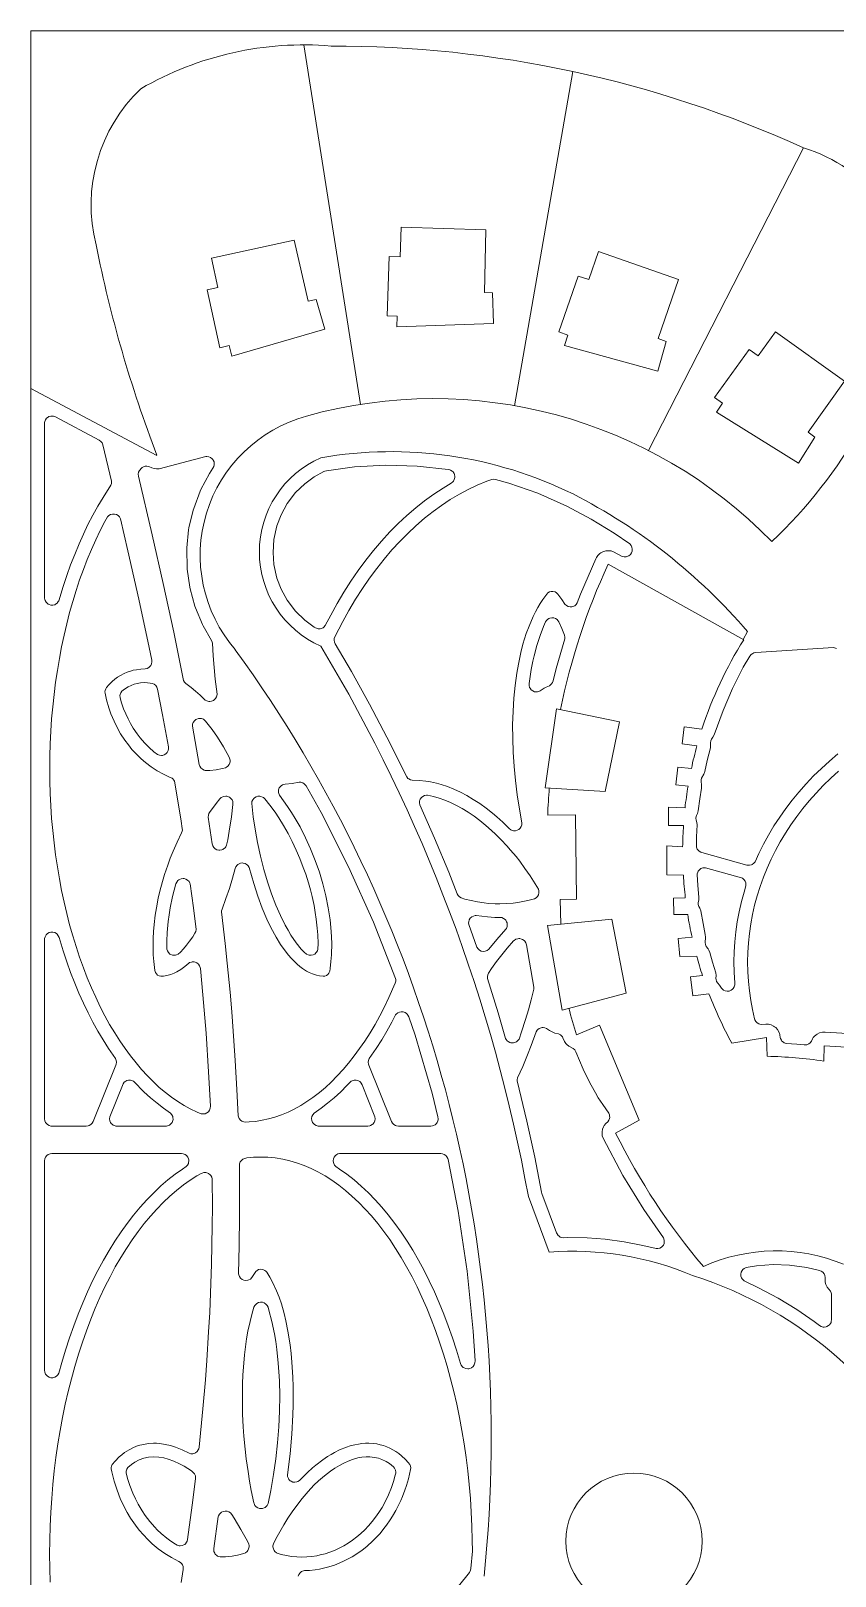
# Model space of a CAD drawing. Header units: inches. Extents: x 36 to 188, y -75 to 56.
# Drawn here: x 91.25 to 104.24, y -15.04 to 9.9 of the extents above; entities that cross this region are included whole.
import ezdxf

# ---------------------------------------------------------------- set-up
doc = ezdxf.new("R2010")
doc.units = ezdxf.units.IN
doc.layers.add('01_ORIGINAL_PLAN', color=7, linetype='Continuous', lineweight=20)
doc.layers.add('02_CONCEPT_CLOSED_AREAS', color=7, linetype='Continuous', lineweight=15)

# ---------------------------------------------------------------- blocks, each defined once
blk = doc.blocks.new('05_SAND_DOLLAR')
at = {"layer": '01_ORIGINAL_PLAN'}
for p, q in [((36.248, 17.906), (36.248, 55.9)), ((36.248, 55.9), (71.442, 55.9))]:
    blk.add_line(p, q, dxfattribs=at)
for points in [[(40.658, 55.675), (41.569, 49.871)], [(45, 55.245), (44.06, 49.85)], [(48.726, 54.013), (46.225, 49.126)], [(38.284, 49.049), (36.248, 50.129)], [(47.087, 44.63), (46.802, 44.667), (46.766, 44.393), (47.006, 44.362)], [(46.916, 43.993), (46.696, 44.016), (46.666, 43.73), (46.862, 43.709)], [(45.044, 43.247), (44.595, 43.241)], [(44.807, 41.482), (44.799, 41.881), (45.061, 41.886), (45.044, 43.247)], [(46.813, 43.357), (46.546, 43.371), (46.546, 43.074), (46.789, 43.074)], [(46.775, 42.728), (46.519, 42.748), (46.519, 42.277), (46.786, 42.274)], [(46.818, 41.908), (46.625, 41.902), (46.633, 41.638), (46.856, 41.638)], [(46.926, 41.27), (46.702, 41.249), (46.728, 40.961), (47.002, 40.962)], [(47.096, 40.651), (46.9, 40.63)], [(46.9, 40.63), (46.939, 40.324), (47.2, 40.358)], [(46.075, 38.317), (45.433, 39.849), (45.059, 39.693)], [(49.053, 39.272), (49.062, 39.519), (49.515, 39.492), (49.513, 39.194)], [(46.075, 38.317), (45.692, 38.109)]]:
    blk.add_lwpolyline(points, dxfattribs=at)
for points in [[(43.572, 51.68), (43.598, 52.69), (42.23, 52.734), (42.214, 52.252), (42.035, 52.258), (42.004, 51.303), (42.163, 51.298), (42.158, 51.123), (43.721, 51.177), (43.704, 51.675)], [(40.725, 51.537), (40.502, 52.523), (39.164, 52.23), (39.268, 51.758), (39.093, 51.72), (39.298, 50.787), (39.453, 50.821), (39.491, 50.65), (40.993, 51.087), (40.853, 51.565)], [(46.381, 50.933), (46.709, 51.889), (45.415, 52.34), (45.257, 51.885), (45.088, 51.944), (44.773, 51.041), (44.923, 50.989), (44.866, 50.824), (46.374, 50.409), (46.506, 50.889)], [(48.804, 49.422), (49.389, 50.246), (48.277, 51.045), (47.995, 50.654), (47.85, 50.758), (47.292, 49.982), (47.421, 49.889), (47.319, 49.747), (48.648, 48.921), (48.911, 49.345)], [(45.757, 44.748), (44.738, 44.957), (44.556, 43.684), (45.524, 43.622)], [(45.629, 41.562), (44.593, 41.461), (44.828, 40.095), (45.865, 40.369)]]:
    blk.add_lwpolyline(points, close=True, dxfattribs=at)
for points in [[(44.283, 37.084, 0.090917), (40.931, 45.968, -0.652582), (40.931, 49.011, -0.158741), (45.004, 48.425, -0.098355), (47.824, 46.203), (47.755, 46.078)], [(47.087, 44.63, -0.062406), (47.763, 46.073), (45.572, 47.29, 0.058367), (44.801, 44.944, 0.058367)], [(46.916, 43.993, -0.01479), (47.006, 44.362, -0.01479)], [(44.621, 43.68, 0.010358), (44.595, 43.241)], [(46.813, 43.357, -0.013879), (46.862, 43.709)], [(46.775, 42.728, -0.013523), (46.789, 43.074, -0.013523)], [(46.818, 41.908, -0.014342), (46.786, 42.274)], [(46.926, 41.27, -0.014645), (46.856, 41.638)], [(47.096, 40.651, -0.012679), (47.002, 40.962)], [(48.142, 39.35), (48.13, 39.649), (47.57, 39.561, -0.034306), (47.2, 40.358, -0.034306)], [(44.936, 40.124, 0.010564), (45.059, 39.693, 0.010564)], [(45.692, 38.109, 0.060935), (47.109, 35.956, -0.206423), (49.375, 35.99)], [(46.935, 35.809, 0.119192), (44.621, 36.188), (44.283, 37.084)]]:
    blk.add_lwpolyline(points, format="xyb", dxfattribs=at)
blk.add_circle((45.989, 31.521), 1.1, dxfattribs=at)
for centre, radius, start, end in [((40.658, 50.423), 5.252, 85.2142, 120.0956), ((41.139, 37.317), 18.339, 65.5622, 90.1344), ((39.813, 53.089), 2.593, 133.6015, 194.2753), ((48.026, 51.672), 2.444, 0.7167, 73.3418), ((57.911, 56.571), 21.019, 191.3089, 200.9684), ((43.034, 53.196), 7.583, 313.0815, 348.6437), ((42.751, 42.34), 7.624, 44.2289, 105.6047), ((41.312, 47.434), 2.33, 105.2161, 220.7715), ((22.064, 33.195), 21.619, 354.0583, 36.0319), ((47.898, 31.093), 8.26, 81.9573, 88.3074), ((44.996, 29.643), 6.464, 23.734, 72.5429)]:
    blk.add_arc(centre, radius, start, end, dxfattribs=at)
at = {"layer": '02_CONCEPT_CLOSED_AREAS'}
for points in [[(36.698, 46.702), (36.691, 46.688), (36.672, 46.664), (36.647, 46.645), (36.633, 46.638), (36.602, 46.63), (36.571, 46.631), (36.541, 46.639), (36.527, 46.646), (36.514, 46.655), (36.492, 46.677), (36.477, 46.704), (36.472, 46.718), (36.468, 46.749), (36.468, 49.564), (36.469, 49.579), (36.477, 49.609), (36.483, 49.623), (36.502, 49.647), (36.526, 49.667), (36.54, 49.674), (36.569, 49.682), (36.585, 49.684), (36.615, 49.681), (36.644, 49.67), (37.35, 49.295), (37.378, 49.275), (37.398, 49.249), (37.411, 49.217), (37.551, 48.631), (37.549, 48.597), (37.539, 48.566), (37.413, 48.371), (37.33, 48.23), (37.25, 48.086), (37.17, 47.932), (37.096, 47.777), (37.025, 47.619), (36.955, 47.451), (36.89, 47.282), (36.828, 47.112), (36.769, 46.933)], [(38.033, 48.844), (38.046, 48.854), (38.075, 48.869), (38.091, 48.873), (38.123, 48.874), (38.155, 48.868), (38.199, 48.846), (38.238, 48.834), (38.279, 48.829), (38.319, 48.832), (39.075, 49.028), (39.09, 49.029), (39.121, 49.025), (39.149, 49.014), (39.174, 48.995), (39.184, 48.984), (39.193, 48.971), (39.206, 48.943), (39.21, 48.913), (39.21, 48.897), (39.203, 48.867), (39.188, 48.84), (39.132, 48.757), (38.994, 48.497), (38.983, 48.472), (38.878, 48.193), (38.869, 48.166), (38.801, 47.877), (38.796, 47.849), (38.765, 47.557), (38.764, 47.529), (38.77, 47.238), (38.772, 47.21), (38.814, 46.922), (38.819, 46.896), (38.897, 46.615), (38.906, 46.589), (39.018, 46.32), (39.03, 46.295), (39.166, 46.058), (39.178, 46.031), (39.181, 46.017), (39.192, 45.813), (39.206, 45.625), (39.225, 45.435), (39.255, 45.196), (39.252, 45.165), (39.247, 45.15), (39.231, 45.123), (39.221, 45.111), (39.196, 45.092), (39.167, 45.079), (39.136, 45.075), (39.121, 45.076), (39.09, 45.084), (39.063, 45.099), (38.981, 45.178), (38.907, 45.243), (38.834, 45.302), (38.748, 45.366), (38.728, 45.389), (38.715, 45.417), (38.554, 46.197), (38.384, 46.981), (38.207, 47.765), (37.985, 48.713), (37.981, 48.745), (37.987, 48.777), (38, 48.806)], [(40.825, 46.275), (40.671, 46.388), (40.523, 46.532), (40.388, 46.709), (40.29, 46.89), (40.222, 47.067), (40.173, 47.287), (40.159, 47.481), (40.173, 47.692), (40.222, 47.913), (40.29, 48.09), (40.388, 48.27), (40.523, 48.447), (40.671, 48.591), (40.825, 48.704), (40.98, 48.788), (40.993, 48.794), (41.02, 48.801), (41.477, 48.861), (41.982, 48.888), (42.486, 48.875), (42.987, 48.822), (43.012, 48.817), (43.027, 48.811), (43.054, 48.793), (43.066, 48.781), (43.083, 48.755), (43.089, 48.74), (43.095, 48.708), (43.095, 48.692), (43.087, 48.66), (43.072, 48.632), (43.062, 48.62), (43.037, 48.6), (42.906, 48.521), (42.756, 48.422), (42.608, 48.315), (42.467, 48.203), (42.32, 48.077), (42.182, 47.947), (42.048, 47.812), (41.913, 47.665), (41.784, 47.514), (41.658, 47.355), (41.536, 47.19), (41.418, 47.019), (41.304, 46.841), (41.194, 46.657), (41.09, 46.471), (41, 46.3), (40.978, 46.277), (40.966, 46.267), (40.952, 46.26), (40.922, 46.251), (40.89, 46.249), (40.875, 46.252), (40.845, 46.263)], [(42.318, 43.858), (41.999, 44.501), (41.719, 45.033), (41.426, 45.56), (41.162, 46.008), (41.151, 46.035), (41.146, 46.064), (41.148, 46.093), (41.158, 46.121), (41.284, 46.367), (41.385, 46.547), (41.491, 46.725), (41.603, 46.9), (41.717, 47.065), (41.833, 47.221), (41.953, 47.373), (42.08, 47.522), (42.205, 47.657), (42.335, 47.789), (42.468, 47.913), (42.607, 48.033), (42.745, 48.142), (42.88, 48.241), (43.022, 48.335), (43.171, 48.423), (43.311, 48.499), (43.458, 48.569), (43.612, 48.633), (43.692, 48.661), (43.721, 48.664), (43.75, 48.66), (43.969, 48.601), (44.437, 48.436), (44.902, 48.229), (45.295, 48.017), (45.667, 47.792), (45.922, 47.619), (45.942, 47.595), (45.956, 47.566), (45.962, 47.535), (45.959, 47.503), (45.948, 47.473), (45.93, 47.447), (45.905, 47.427), (45.876, 47.414), (45.861, 47.411), (45.829, 47.41), (45.798, 47.417), (45.66, 47.492), (45.618, 47.505), (45.575, 47.51), (45.532, 47.506), (45.488, 47.493), (45.452, 47.474), (45.435, 47.462), (45.404, 47.432), (45.381, 47.399), (45.37, 47.377), (45.126, 46.808), (45.073, 46.666), (45.055, 46.64), (45.031, 46.62), (45.003, 46.607), (44.987, 46.603), (44.956, 46.602), (44.925, 46.609), (44.897, 46.623), (44.874, 46.645), (44.821, 46.724), (44.757, 46.81), (44.738, 46.829), (44.714, 46.844), (44.68, 46.853), (44.651, 46.852), (44.624, 46.844), (44.6, 46.829), (44.582, 46.81), (44.517, 46.724), (44.475, 46.66), (44.435, 46.592), (44.396, 46.521), (44.36, 46.448), (44.294, 46.294), (44.249, 46.172), (44.196, 46.001), (44.162, 45.867), (44.122, 45.68), (44.096, 45.535), (44.069, 45.335), (44.049, 45.129), (44.035, 44.918), (44.029, 44.7), (44.03, 44.479), (44.038, 44.255), (44.053, 44.028), (44.075, 43.799), (44.104, 43.569), (44.14, 43.339), (44.18, 43.117), (44.178, 43.087), (44.169, 43.057), (44.152, 43.032), (44.141, 43.021), (44.129, 43.011), (44.102, 42.997), (44.073, 42.99), (44.042, 42.99), (44.012, 42.999), (43.999, 43.006), (43.975, 43.025), (43.871, 43.126), (43.771, 43.216), (43.703, 43.274), (43.601, 43.354), (43.498, 43.428), (43.394, 43.496), (43.29, 43.557), (43.187, 43.611), (43.081, 43.661), (42.978, 43.701), (42.873, 43.736), (42.801, 43.756), (42.7, 43.779), (42.628, 43.79), (42.526, 43.8), (42.407, 43.804), (42.377, 43.811), (42.35, 43.825), (42.338, 43.835)], [(37.485, 48.055), (37.507, 48.077), (37.535, 48.094), (37.566, 48.102), (37.598, 48.102), (37.629, 48.093), (37.656, 48.077), (37.678, 48.054), (37.694, 48.026), (37.814, 47.51), (37.989, 46.729), (38.156, 45.949), (38.199, 45.744), (38.201, 45.714), (38.196, 45.684), (38.183, 45.656), (38.174, 45.644), (38.152, 45.623), (38.126, 45.608), (38.096, 45.601), (38.022, 45.598), (37.951, 45.589), (37.901, 45.579), (37.854, 45.566), (37.803, 45.548), (37.756, 45.527), (37.693, 45.494), (37.649, 45.466), (37.606, 45.434), (37.563, 45.398), (37.507, 45.344), (37.468, 45.3), (37.456, 45.281), (37.446, 45.254), (37.443, 45.232), (37.445, 45.209), (37.469, 45.105), (37.507, 44.975), (37.541, 44.878), (37.591, 44.757), (37.635, 44.668), (37.697, 44.556), (37.765, 44.451), (37.822, 44.375), (37.88, 44.303), (37.962, 44.215), (38.029, 44.151), (38.097, 44.092), (38.191, 44.021), (38.29, 43.957), (38.39, 43.901), (38.5, 43.851), (38.527, 43.836), (38.539, 43.826), (38.558, 43.803), (38.565, 43.789), (38.574, 43.76), (38.675, 43.144), (38.693, 43.027), (38.694, 42.997), (38.692, 42.982), (38.681, 42.954), (38.609, 42.805), (38.545, 42.66), (38.5, 42.548), (38.458, 42.435), (38.408, 42.285), (38.373, 42.169), (38.332, 42.016), (38.306, 41.9), (38.275, 41.746), (38.257, 41.629), (38.238, 41.476), (38.228, 41.362), (38.222, 41.247), (38.221, 41.098), (38.225, 40.985), (38.233, 40.877), (38.25, 40.735), (38.259, 40.703), (38.274, 40.679), (38.295, 40.66), (38.319, 40.647), (38.346, 40.64), (38.389, 40.642), (38.444, 40.651), (38.509, 40.67), (38.56, 40.69), (38.606, 40.713), (38.668, 40.75), (38.732, 40.797), (38.797, 40.852), (38.811, 40.86), (38.84, 40.87), (38.855, 40.873), (38.886, 40.872), (38.916, 40.862), (38.93, 40.855), (38.954, 40.835), (38.972, 40.81), (38.978, 40.796), (38.985, 40.765), (39.026, 40.343), (39.078, 39.721), (39.119, 39.099), (39.147, 38.541), (39.144, 38.51), (39.139, 38.494), (39.133, 38.479), (39.114, 38.454), (39.089, 38.433), (39.06, 38.421), (39.044, 38.417), (39.012, 38.417), (38.996, 38.42), (38.932, 38.446), (38.823, 38.498), (38.721, 38.555), (38.62, 38.618), (38.519, 38.688), (38.42, 38.764), (38.322, 38.847), (38.226, 38.936), (38.131, 39.031), (38.037, 39.133), (37.946, 39.24), (37.856, 39.353), (37.769, 39.472), (37.684, 39.597), (37.601, 39.727), (37.52, 39.863), (37.442, 40.004), (37.367, 40.149), (37.295, 40.3), (37.225, 40.455), (37.159, 40.614), (37.095, 40.778), (37.035, 40.946), (36.978, 41.118), (36.924, 41.293), (36.874, 41.471), (36.827, 41.653), (36.784, 41.837), (36.744, 42.025), (36.708, 42.215), (36.676, 42.404), (36.647, 42.598), (36.622, 42.794), (36.601, 42.991), (36.583, 43.189), (36.57, 43.389), (36.56, 43.589), (36.554, 43.79), (36.552, 43.99), (36.554, 44.191), (36.56, 44.392), (36.57, 44.594), (36.583, 44.794), (36.601, 44.992), (36.622, 45.189), (36.647, 45.385), (36.675, 45.577), (36.708, 45.769), (36.744, 45.958), (36.784, 46.146), (36.827, 46.33), (36.874, 46.512), (36.924, 46.69), (36.978, 46.866), (37.035, 47.037), (37.095, 47.205), (37.159, 47.369), (37.225, 47.528), (37.295, 47.683), (37.367, 47.834), (37.442, 47.979)], [(44.476, 45.248), (44.462, 45.24), (44.432, 45.231), (44.416, 45.23), (44.384, 45.234), (44.355, 45.245), (44.329, 45.264), (44.31, 45.289), (44.303, 45.303), (44.294, 45.334), (44.294, 45.366), (44.329, 45.594), (44.356, 45.728), (44.376, 45.815), (44.42, 45.982), (44.471, 46.141), (44.529, 46.287), (44.561, 46.359), (44.578, 46.385), (44.59, 46.397), (44.616, 46.414), (44.63, 46.42), (44.661, 46.427), (44.693, 46.425), (44.723, 46.414), (44.749, 46.397), (44.76, 46.385), (44.777, 46.359), (44.825, 46.252), (44.866, 46.145), (44.872, 46.115), (44.871, 46.085), (44.731, 45.609), (44.684, 45.41), (44.674, 45.382), (44.657, 45.358), (44.635, 45.338), (44.622, 45.331), (44.571, 45.309), (44.538, 45.292)], [(37.688, 45.142), (37.687, 45.173), (37.69, 45.188), (37.701, 45.217), (37.719, 45.242), (37.758, 45.274), (37.817, 45.312), (37.866, 45.336), (37.916, 45.354), (37.967, 45.368), (38.02, 45.376), (38.075, 45.38), (38.131, 45.378), (38.173, 45.374), (38.212, 45.367), (38.241, 45.353), (38.265, 45.332), (38.283, 45.306), (38.294, 45.275), (38.375, 44.858), (38.471, 44.345), (38.472, 44.313), (38.465, 44.282), (38.45, 44.254), (38.429, 44.231), (38.402, 44.214), (38.371, 44.205), (38.355, 44.204), (38.324, 44.207), (38.294, 44.219), (38.234, 44.264), (38.156, 44.333), (38.082, 44.408), (38.013, 44.488), (37.962, 44.555), (37.901, 44.645), (37.858, 44.718), (37.817, 44.794), (37.78, 44.875), (37.746, 44.958), (37.708, 45.07)], [(38.858, 44.677), (38.86, 44.709), (38.871, 44.738), (38.889, 44.764), (38.913, 44.785), (38.927, 44.792), (38.957, 44.802), (38.973, 44.803), (39.004, 44.8), (39.034, 44.79), (39.047, 44.781), (39.07, 44.76), (39.177, 44.621), (39.261, 44.5), (39.36, 44.341), (39.452, 44.175), (39.458, 44.161), (39.465, 44.131), (39.464, 44.1), (39.461, 44.085), (39.449, 44.057), (39.43, 44.033), (39.405, 44.014), (39.391, 44.007), (39.34, 43.993), (39.239, 43.974), (39.136, 43.963), (39.091, 43.961), (39.06, 43.964), (39.045, 43.969), (39.017, 43.983), (38.994, 44.004), (38.978, 44.031), (38.968, 44.06)], [(39.326, 41.681), (39.327, 41.696), (39.335, 41.725), (39.399, 41.894), (39.454, 42.055), (39.504, 42.221), (39.547, 42.379), (39.559, 42.408), (39.578, 42.433), (39.59, 42.444), (39.603, 42.452), (39.632, 42.464), (39.663, 42.469), (39.679, 42.468), (39.71, 42.459), (39.724, 42.452), (39.749, 42.433), (39.759, 42.421), (39.775, 42.394), (39.847, 42.138), (39.914, 41.935), (39.985, 41.742), (40.061, 41.563), (40.126, 41.427), (40.21, 41.271), (40.282, 41.155), (40.355, 41.05), (40.411, 40.979), (40.452, 40.933), (40.51, 40.872), (40.55, 40.834), (40.594, 40.797), (40.637, 40.765), (40.699, 40.725), (40.744, 40.701), (40.794, 40.679), (40.859, 40.657), (40.912, 40.645), (40.967, 40.639), (40.994, 40.643), (41.02, 40.653), (41.043, 40.669), (41.061, 40.691), (41.074, 40.723), (41.081, 40.767), (41.094, 40.876), (41.102, 40.985), (41.106, 41.172), (41.099, 41.36), (41.08, 41.553), (41.052, 41.744), (41.013, 41.939), (40.965, 42.131), (40.907, 42.322), (40.841, 42.511), (40.766, 42.696), (40.684, 42.877), (40.595, 43.051), (40.517, 43.187), (40.456, 43.286), (40.394, 43.381), (40.262, 43.563), (40.25, 43.591), (40.247, 43.606), (40.245, 43.621), (40.249, 43.651), (40.259, 43.68), (40.277, 43.705), (40.288, 43.715), (40.313, 43.732), (40.328, 43.738), (40.357, 43.743), (40.468, 43.754), (40.58, 43.773), (40.61, 43.772), (40.639, 43.763), (40.664, 43.747), (40.685, 43.725), (40.694, 43.713), (40.936, 43.283), (41.38, 42.404), (41.781, 41.512), (42.138, 40.605), (42.141, 40.59), (42.141, 40.559), (42.133, 40.53), (42.031, 40.297), (41.96, 40.149), (41.884, 40.004), (41.806, 39.863), (41.726, 39.727), (41.641, 39.594), (41.558, 39.472), (41.471, 39.353), (41.378, 39.237), (41.29, 39.133), (41.196, 39.031), (41.098, 38.932), (41.005, 38.847), (40.907, 38.764), (40.803, 38.685), (40.707, 38.618), (40.606, 38.555), (40.498, 38.496), (40.401, 38.448), (40.297, 38.405), (40.186, 38.366), (40.088, 38.338), (39.983, 38.315), (39.878, 38.298), (39.773, 38.288), (39.717, 38.286), (39.686, 38.289), (39.656, 38.3), (39.631, 38.318), (39.611, 38.342), (39.604, 38.356), (39.595, 38.385), (39.575, 38.81), (39.549, 39.281), (39.528, 39.597), (39.492, 40.068), (39.464, 40.383), (39.419, 40.854), (39.385, 41.17)], [(39.111, 43.21), (39.114, 43.24), (39.124, 43.269), (39.132, 43.282), (39.241, 43.429), (39.301, 43.503), (39.323, 43.524), (39.35, 43.539), (39.365, 43.543), (39.395, 43.546), (39.411, 43.545), (39.426, 43.542), (39.454, 43.53), (39.466, 43.522), (39.488, 43.5), (39.497, 43.487), (39.509, 43.459), (39.512, 43.444), (39.512, 43.414), (39.488, 43.215), (39.452, 42.981), (39.427, 42.844), (39.408, 42.756), (39.394, 42.728), (39.384, 42.715), (39.36, 42.695), (39.346, 42.687), (39.331, 42.681), (39.3, 42.676), (39.284, 42.676), (39.253, 42.683), (39.225, 42.698), (39.212, 42.708), (39.201, 42.72), (39.185, 42.747), (39.176, 42.778)], [(39.814, 43.429), (39.818, 43.459), (39.83, 43.487), (39.849, 43.511), (39.86, 43.522), (39.887, 43.537), (39.916, 43.545), (39.947, 43.546), (39.962, 43.543), (39.99, 43.532), (40.003, 43.524), (40.026, 43.503), (40.108, 43.4), (40.191, 43.288), (40.252, 43.198), (40.328, 43.074), (40.401, 42.946), (40.47, 42.814), (40.534, 42.678), (40.594, 42.539), (40.648, 42.398), (40.686, 42.289), (40.732, 42.146), (40.762, 42.037), (40.79, 41.926), (40.821, 41.781), (40.841, 41.671), (40.857, 41.562), (40.874, 41.418), (40.882, 41.31), (40.886, 41.17), (40.884, 41.079), (40.875, 41.048), (40.858, 41.021), (40.834, 40.999), (40.806, 40.984), (40.774, 40.978), (40.742, 40.98), (40.727, 40.984), (40.698, 40.999), (40.663, 41.03), (40.615, 41.08), (40.532, 41.181), (40.449, 41.302), (40.401, 41.382), (40.354, 41.466), (40.277, 41.621), (40.204, 41.789), (40.135, 41.97), (40.07, 42.162), (40.011, 42.365), (39.957, 42.577), (39.909, 42.799), (39.875, 42.982), (39.839, 43.216)], [(42.529, 43.409), (42.525, 43.439), (42.527, 43.47), (42.532, 43.484), (42.538, 43.499), (42.556, 43.524), (42.579, 43.544), (42.607, 43.557), (42.637, 43.563), (42.652, 43.563), (42.75, 43.542), (42.841, 43.516), (42.933, 43.483), (43.027, 43.444), (43.121, 43.398), (43.216, 43.346), (43.311, 43.288), (43.406, 43.224), (43.501, 43.153), (43.596, 43.076), (43.688, 42.995), (43.752, 42.936), (43.843, 42.845), (43.935, 42.747), (43.996, 42.678), (44.084, 42.572), (44.143, 42.496), (44.228, 42.381), (44.311, 42.261), (44.392, 42.134), (44.444, 42.047), (44.453, 42.017), (44.453, 41.985), (44.445, 41.955), (44.429, 41.927), (44.407, 41.905), (44.38, 41.889), (44.298, 41.867), (44.223, 41.851), (44.115, 41.832), (44.039, 41.822), (43.931, 41.814), (43.822, 41.81), (43.747, 41.811), (43.641, 41.817), (43.568, 41.825), (43.463, 41.84), (43.359, 41.861), (43.255, 41.886), (43.195, 41.905), (43.169, 41.922), (43.148, 41.944), (43.133, 41.971), (42.997, 42.318), (42.768, 42.869)], [(38.629, 40.999), (38.6, 40.984), (38.585, 40.98), (38.569, 40.978), (38.537, 40.98), (38.506, 40.991), (38.492, 40.999), (38.469, 41.021), (38.452, 41.048), (38.442, 41.079), (38.441, 41.101), (38.441, 41.205), (38.448, 41.345), (38.465, 41.526), (38.48, 41.634), (38.498, 41.743), (38.537, 41.927), (38.591, 42.132), (38.604, 42.161), (38.623, 42.185), (38.635, 42.195), (38.648, 42.204), (38.677, 42.215), (38.708, 42.219), (38.723, 42.218), (38.753, 42.21), (38.78, 42.194), (38.802, 42.172), (38.817, 42.145), (38.822, 42.13), (38.874, 41.744), (38.915, 41.395), (38.911, 41.363), (38.898, 41.334), (38.861, 41.275), (38.811, 41.204), (38.763, 41.14), (38.713, 41.082), (38.663, 41.03)], [(47.007, 42.279), (47.009, 42.294), (47.018, 42.323), (47.026, 42.336), (47.045, 42.359), (47.07, 42.377), (47.099, 42.388), (47.129, 42.391), (47.144, 42.39), (47.726, 42.229), (47.74, 42.222), (47.765, 42.202), (47.784, 42.176), (47.796, 42.146), (47.798, 42.13), (47.797, 42.098), (47.767, 41.999), (47.725, 41.845), (47.687, 41.68), (47.657, 41.519), (47.634, 41.355), (47.618, 41.197), (47.608, 41.035), (47.604, 40.872), (47.607, 40.707), (47.619, 40.531), (47.618, 40.5), (47.609, 40.469), (47.592, 40.443), (47.581, 40.431), (47.556, 40.413), (47.526, 40.402), (47.495, 40.399), (47.464, 40.404), (47.435, 40.417), (47.423, 40.426), (47.401, 40.449), (47.37, 40.497), (47.341, 40.528), (47.323, 40.556), (47.314, 40.588), (47.312, 40.605), (47.316, 40.654), (47.311, 40.697), (47.257, 40.87), (47.214, 41.021), (47.198, 41.062), (47.187, 41.081), (47.156, 41.121), (47.142, 41.151), (47.136, 41.183), (47.136, 41.2), (47.145, 41.25), (47.146, 41.272), (47.141, 41.316), (47.104, 41.494), (47.068, 41.696), (47.052, 41.738), (47.036, 41.767), (47.027, 41.799), (47.027, 41.833), (47.035, 41.868), (47.038, 41.911), (47.019, 42.111)], [(43.321, 41.473), (43.318, 41.504), (43.32, 41.52), (43.329, 41.55), (43.345, 41.576), (43.368, 41.597), (43.396, 41.612), (43.426, 41.619), (43.442, 41.619), (43.622, 41.598), (43.74, 41.591), (43.822, 41.59), (43.853, 41.586), (43.881, 41.575), (43.906, 41.556), (43.917, 41.544), (43.932, 41.518), (43.938, 41.503), (43.942, 41.473), (43.939, 41.442), (43.928, 41.413), (43.919, 41.4), (43.774, 41.236), (43.643, 41.076), (43.617, 41.057), (43.602, 41.05), (43.587, 41.045), (43.555, 41.042), (43.523, 41.047), (43.494, 41.061), (43.47, 41.082), (43.452, 41.108)], [(36.469, 41.249), (36.477, 41.279), (36.492, 41.307), (36.503, 41.318), (36.514, 41.329), (36.541, 41.344), (36.571, 41.353), (36.602, 41.353), (36.633, 41.345), (36.66, 41.33), (36.672, 41.32), (36.691, 41.295), (36.703, 41.266), (36.769, 41.05), (36.827, 40.874), (36.89, 40.701), (36.956, 40.529), (37.024, 40.367), (37.096, 40.207), (37.172, 40.048), (37.249, 39.899), (37.33, 39.753), (37.414, 39.612), (37.5, 39.476), (37.614, 39.31), (37.625, 39.282), (37.629, 39.252), (37.625, 39.222), (37.62, 39.207), (37.253, 38.295), (37.238, 38.268), (37.216, 38.245), (37.188, 38.229), (37.173, 38.224), (37.142, 38.22), (36.572, 38.221), (36.542, 38.229), (36.515, 38.245), (36.493, 38.267), (36.484, 38.28), (36.472, 38.309), (36.468, 38.34)], [(43.622, 40.604), (43.621, 40.635), (43.627, 40.665), (43.64, 40.692), (43.688, 40.763), (43.77, 40.877), (43.854, 40.987), (43.941, 41.093), (44.044, 41.21), (44.056, 41.22), (44.082, 41.237), (44.112, 41.246), (44.128, 41.248), (44.143, 41.248), (44.174, 41.241), (44.188, 41.234), (44.214, 41.216), (44.225, 41.205), (44.241, 41.179), (44.251, 41.149), (44.369, 40.465), (44.37, 40.433), (44.328, 40.258), (44.285, 40.098), (44.239, 39.943), (44.174, 39.743), (44.132, 39.627), (44.114, 39.602), (44.09, 39.582), (44.076, 39.574), (44.045, 39.565), (44.03, 39.563), (43.998, 39.567), (43.983, 39.571), (43.955, 39.586), (43.943, 39.597), (43.924, 39.621), (43.916, 39.635), (43.795, 40.051)], [(42.139, 40.016), (42.149, 40.028), (42.173, 40.048), (42.201, 40.062), (42.231, 40.067), (42.262, 40.065), (42.292, 40.055), (42.317, 40.038), (42.328, 40.027), (42.338, 40.014), (42.352, 39.987), (42.454, 39.688), (42.729, 38.753), (42.823, 38.369), (42.826, 38.338), (42.825, 38.322), (42.822, 38.307), (42.809, 38.279), (42.801, 38.266), (42.778, 38.244), (42.752, 38.229), (42.737, 38.224), (42.706, 38.22), (42.185, 38.22), (42.153, 38.224), (42.139, 38.229), (42.111, 38.245), (42.099, 38.256), (42.089, 38.268), (42.073, 38.295), (41.707, 39.207), (41.702, 39.222), (41.698, 39.252), (41.702, 39.282), (41.713, 39.31), (41.825, 39.473), (41.914, 39.612), (41.998, 39.754), (42.077, 39.897)], [(44.101, 38.953), (44.1, 38.97), (44.106, 39.003), (44.191, 39.186), (44.271, 39.373), (44.328, 39.52), (44.408, 39.744), (44.425, 39.77), (44.435, 39.781), (44.46, 39.798), (44.489, 39.809), (44.504, 39.812), (44.52, 39.812), (44.55, 39.807), (44.578, 39.795), (44.624, 39.763), (44.677, 39.736), (44.713, 39.723), (44.771, 39.709), (44.8, 39.695), (44.824, 39.674), (44.834, 39.661), (44.842, 39.647), (44.865, 39.589), (44.888, 39.555), (44.904, 39.537), (44.937, 39.51), (45.007, 39.473), (45.032, 39.45), (45.048, 39.42), (45.107, 39.278), (45.168, 39.14), (45.232, 39.007), (45.297, 38.881), (45.366, 38.759), (45.413, 38.68), (45.485, 38.569), (45.582, 38.432), (45.593, 38.404), (45.596, 38.389), (45.597, 38.358), (45.594, 38.343), (45.583, 38.315), (45.565, 38.291), (45.535, 38.263), (45.508, 38.23), (45.496, 38.209), (45.481, 38.172), (45.473, 38.13), (45.473, 38.09), (45.476, 38.065), (45.489, 38.024), (45.809, 37.424), (46.147, 36.874), (46.466, 36.418), (46.473, 36.404), (46.479, 36.374), (46.479, 36.343), (46.475, 36.328), (46.463, 36.3), (46.444, 36.276), (46.432, 36.266), (46.406, 36.251), (46.376, 36.243), (46.345, 36.243), (46.132, 36.296), (45.83, 36.354), (45.524, 36.395), (45.23, 36.417), (44.921, 36.421), (44.843, 36.419), (44.813, 36.425), (44.799, 36.431), (44.774, 36.448), (44.764, 36.458), (44.746, 36.483), (44.74, 36.496), (44.499, 37.134), (44.494, 37.154), (44.385, 37.718), (44.258, 38.302)], [(37.622, 38.221), (37.607, 38.224), (37.578, 38.236), (37.565, 38.245), (37.543, 38.266), (37.534, 38.279), (37.522, 38.308), (37.518, 38.339), (37.522, 38.37), (37.736, 38.903), (37.756, 38.929), (37.781, 38.948), (37.796, 38.955), (37.827, 38.963), (37.859, 38.963), (37.875, 38.959), (37.904, 38.946), (37.917, 38.937), (38.074, 38.777), (38.18, 38.679), (38.287, 38.589), (38.39, 38.51), (38.505, 38.429), (38.526, 38.404), (38.539, 38.375), (38.543, 38.36), (38.544, 38.328), (38.541, 38.312), (38.53, 38.282), (38.521, 38.269), (38.499, 38.246), (38.485, 38.237), (38.456, 38.224), (38.44, 38.221)], [(40.886, 38.221), (40.856, 38.229), (40.828, 38.246), (40.816, 38.256), (40.797, 38.282), (40.786, 38.312), (40.782, 38.344), (40.788, 38.375), (40.801, 38.404), (40.822, 38.429), (40.936, 38.51), (41.04, 38.589), (41.146, 38.678), (41.253, 38.777), (41.352, 38.876), (41.398, 38.925), (41.423, 38.946), (41.452, 38.959), (41.468, 38.963), (41.5, 38.963), (41.531, 38.955), (41.559, 38.94), (41.571, 38.929), (41.582, 38.917), (41.598, 38.889), (41.805, 38.37), (41.809, 38.339), (41.805, 38.308), (41.793, 38.279), (41.773, 38.255), (41.762, 38.245), (41.735, 38.229), (41.72, 38.224), (41.689, 38.22)], [(36.698, 34.232), (36.683, 34.205), (36.672, 34.194), (36.66, 34.183), (36.633, 34.168), (36.603, 34.16), (36.572, 34.16), (36.556, 34.163), (36.542, 34.168), (36.514, 34.184), (36.492, 34.206), (36.484, 34.219), (36.472, 34.248), (36.468, 34.279), (36.468, 37.66), (36.472, 37.691), (36.484, 37.72), (36.503, 37.745), (36.528, 37.764), (36.557, 37.776), (36.588, 37.78), (38.679, 37.78), (38.709, 37.776), (38.738, 37.764), (38.762, 37.746), (38.781, 37.722), (38.788, 37.708), (38.797, 37.678), (38.799, 37.663), (38.795, 37.632), (38.791, 37.618), (38.776, 37.591), (38.755, 37.568), (38.695, 37.528), (38.576, 37.443), (38.46, 37.352), (38.347, 37.255), (38.231, 37.145), (38.121, 37.032), (38.015, 36.915), (37.906, 36.784), (37.804, 36.651), (37.705, 36.514), (37.605, 36.364), (37.511, 36.213), (37.421, 36.058), (37.331, 35.891), (37.245, 35.721), (37.164, 35.548), (37.086, 35.371), (37.011, 35.186), (36.939, 34.995), (36.871, 34.801), (36.807, 34.604), (36.747, 34.405)], [(41.174, 37.568), (41.153, 37.591), (41.139, 37.618), (41.134, 37.632), (41.131, 37.663), (41.136, 37.694), (41.148, 37.722), (41.167, 37.746), (41.192, 37.764), (41.206, 37.771), (41.235, 37.779), (42.867, 37.78), (42.897, 37.776), (42.924, 37.765), (42.949, 37.748), (42.968, 37.725), (42.981, 37.698), (42.985, 37.683), (43.149, 36.85), (43.294, 35.879), (43.394, 34.912), (43.422, 34.43), (43.419, 34.398), (43.409, 34.368), (43.39, 34.342), (43.366, 34.321), (43.337, 34.308), (43.321, 34.304), (43.306, 34.303), (43.274, 34.306), (43.244, 34.318), (43.231, 34.326), (43.219, 34.337), (43.199, 34.362), (43.186, 34.391), (43.123, 34.604), (43.059, 34.801), (42.99, 34.997), (42.919, 35.184), (42.844, 35.368), (42.766, 35.548), (42.682, 35.725), (42.598, 35.891), (42.51, 36.055), (42.416, 36.216), (42.324, 36.365), (42.227, 36.511), (42.126, 36.651), (42.02, 36.788), (41.917, 36.912), (41.809, 37.032), (41.699, 37.145), (41.585, 37.253), (41.467, 37.354), (41.349, 37.446), (41.235, 37.528)], [(47.77, 35.723), (47.757, 35.733), (47.736, 35.756), (47.727, 35.77), (47.717, 35.8), (47.715, 35.832), (47.721, 35.863), (47.736, 35.892), (47.746, 35.904), (47.77, 35.925), (47.799, 35.938), (47.969, 35.968), (48.236, 35.986), (48.503, 35.977), (48.78, 35.939), (48.985, 35.889), (49.013, 35.879), (49.038, 35.861), (49.058, 35.837), (49.065, 35.824), (49.071, 35.81), (49.076, 35.78), (49.075, 35.746), (49.078, 35.703), (49.09, 35.662), (49.109, 35.623), (49.163, 35.558), (49.176, 35.528), (49.179, 35.512), (49.18, 35.097), (49.176, 35.066), (49.171, 35.051), (49.164, 35.037), (49.145, 35.012), (49.133, 35.002), (49.106, 34.986), (49.091, 34.981), (49.06, 34.977), (49.045, 34.978), (49.014, 34.986), (48.987, 35.002), (48.901, 35.067), (48.618, 35.26), (48.315, 35.444), (48.002, 35.612)], [(40.078, 32.127), (40.064, 32.099), (40.054, 32.087), (40.031, 32.067), (40.017, 32.059), (39.988, 32.049), (39.957, 32.047), (39.942, 32.049), (39.912, 32.059), (39.886, 32.076), (39.866, 32.099), (39.852, 32.127), (39.847, 32.142), (39.808, 32.337), (39.78, 32.492), (39.755, 32.646), (39.726, 32.852), (39.708, 33.008), (39.689, 33.214), (39.678, 33.368), (39.668, 33.57), (39.663, 33.87), (39.667, 34.063), (39.673, 34.207), (39.685, 34.392), (39.698, 34.527), (39.714, 34.659), (39.732, 34.786), (39.754, 34.911), (39.787, 35.066), (39.816, 35.179), (39.85, 35.296), (39.864, 35.325), (39.885, 35.349), (39.897, 35.359), (39.926, 35.373), (39.957, 35.379), (39.988, 35.377), (40.018, 35.367), (40.045, 35.349), (40.065, 35.325), (40.079, 35.296), (40.093, 35.249), (40.142, 35.068), (40.183, 34.869), (40.203, 34.746), (40.221, 34.617), (40.244, 34.392), (40.254, 34.253), (40.261, 34.111), (40.266, 33.869), (40.263, 33.62), (40.251, 33.367), (40.231, 33.111), (40.203, 32.852), (40.167, 32.595), (40.122, 32.338)], [(37.788, 32.619), (37.789, 32.652), (37.792, 32.668), (37.798, 32.683), (37.816, 32.711), (37.871, 32.759), (37.927, 32.796), (37.998, 32.834), (38.073, 32.86), (38.15, 32.876), (38.23, 32.882), (38.313, 32.878), (38.396, 32.864), (38.466, 32.846), (38.555, 32.814), (38.649, 32.771), (38.722, 32.731), (38.841, 32.654), (38.871, 32.63), (38.882, 32.619), (38.891, 32.606), (38.904, 32.577), (38.908, 32.545), (38.907, 32.529), (38.854, 32.101), (38.779, 31.549), (38.77, 31.519), (38.763, 31.505), (38.744, 31.48), (38.732, 31.47), (38.719, 31.461), (38.689, 31.45), (38.658, 31.446), (38.643, 31.447), (38.612, 31.456), (38.556, 31.489), (38.487, 31.536), (38.442, 31.57), (38.352, 31.645), (38.29, 31.704), (38.249, 31.746), (38.17, 31.836), (38.096, 31.934), (38.043, 32.013), (37.98, 32.12), (37.936, 32.206), (37.894, 32.297), (37.847, 32.42), (37.814, 32.519)], [(40.228, 31.327), (40.214, 31.335), (40.189, 31.356), (40.179, 31.368), (40.164, 31.397), (40.157, 31.428), (40.157, 31.445), (40.164, 31.476), (40.204, 31.557), (40.267, 31.674), (40.332, 31.786), (40.398, 31.892), (40.466, 31.994), (40.558, 32.121), (40.629, 32.211), (40.724, 32.323), (40.82, 32.424), (40.894, 32.495), (40.99, 32.578), (41.087, 32.653), (41.159, 32.702), (41.231, 32.745), (41.302, 32.782), (41.374, 32.814), (41.443, 32.84), (41.53, 32.864), (41.595, 32.875), (41.662, 32.881), (41.724, 32.881), (41.799, 32.873), (41.86, 32.859), (41.916, 32.84), (41.985, 32.807), (42.038, 32.773), (42.102, 32.723), (42.123, 32.698), (42.137, 32.668), (42.142, 32.635), (42.142, 32.619), (42.134, 32.584), (42.105, 32.484), (42.071, 32.388), (42.022, 32.267), (41.979, 32.177), (41.919, 32.066), (41.869, 31.986), (41.816, 31.91), (41.761, 31.838), (41.702, 31.77), (41.641, 31.705), (41.578, 31.645), (41.512, 31.589), (41.444, 31.537), (41.374, 31.489), (41.302, 31.446), (41.228, 31.407), (41.153, 31.373), (41.077, 31.343), (40.999, 31.318), (40.92, 31.298), (40.865, 31.287), (40.784, 31.275), (40.703, 31.268), (40.621, 31.265), (40.541, 31.268), (40.459, 31.276), (40.375, 31.29), (40.292, 31.308)], [(39.307, 31.266), (39.276, 31.274), (39.262, 31.281), (39.249, 31.29), (39.226, 31.313), (39.217, 31.326), (39.205, 31.355), (39.201, 31.387), (39.203, 31.403), (39.275, 31.918), (39.28, 31.932), (39.295, 31.959), (39.316, 31.981), (39.328, 31.99), (39.356, 32.002), (39.386, 32.007), (39.402, 32.007), (39.417, 32.004), (39.445, 31.994), (39.471, 31.977), (39.491, 31.954), (39.532, 31.891), (39.641, 31.712), (39.726, 31.557), (39.766, 31.476), (39.772, 31.445), (39.772, 31.428), (39.765, 31.397), (39.75, 31.368), (39.74, 31.356), (39.715, 31.335), (39.686, 31.322), (39.584, 31.296), (39.498, 31.28), (39.39, 31.268)]]:
    blk.add_lwpolyline(points, close=True, dxfattribs=at)
for points in [[(49.281, 44.229), (49.146, 44.114), (49.016, 43.996), (48.89, 43.873), (48.77, 43.748), (48.652, 43.614), (48.543, 43.482), (48.44, 43.347), (48.342, 43.208), (48.249, 43.066), (48.162, 42.92), (48.081, 42.773), (48.005, 42.623), (47.944, 42.488), (47.924, 42.464), (47.899, 42.446), (47.885, 42.44), (47.855, 42.432), (47.825, 42.432), (47.81, 42.436), (47.084, 42.636), (47.069, 42.641), (47.042, 42.657), (47.03, 42.668), (47.011, 42.693), (46.999, 42.723), (46.996, 42.738), (46.999, 42.892), (47.008, 43.083), (47.003, 43.124), (46.992, 43.159), (46.989, 43.19), (46.993, 43.22), (46.998, 43.234), (47.014, 43.267), (47.028, 43.309), (47.053, 43.504), (47.08, 43.675), (47.082, 43.716), (47.08, 43.737), (47.073, 43.777), (47.072, 43.809), (47.08, 43.839), (47.118, 43.905), (47.131, 43.946), (47.172, 44.125), (47.224, 44.326), (47.226, 44.37), (47.223, 44.406), (47.228, 44.439), (47.241, 44.469), (47.264, 44.499), (47.286, 44.536), (47.428, 44.929), (47.581, 45.283), (47.755, 45.627), (47.861, 45.807), (47.882, 45.833), (47.909, 45.852), (47.924, 45.859), (47.957, 45.865), (49.212, 45.945), (49.228, 45.943), (49.258, 45.932)], [(49.528, 39.711), (49.075, 39.738), (49.032, 39.736), (48.986, 39.725), (48.949, 39.708), (48.931, 39.695), (48.901, 39.668), (48.885, 39.649), (48.873, 39.631), (48.854, 39.592), (48.835, 39.567), (48.811, 39.548), (48.783, 39.535), (48.768, 39.532), (48.737, 39.531), (48.62, 39.543), (48.445, 39.556), (48.416, 39.566), (48.403, 39.574), (48.379, 39.594), (48.37, 39.606), (48.356, 39.633), (48.352, 39.648), (48.344, 39.701), (48.329, 39.742), (48.305, 39.781), (48.278, 39.812), (48.261, 39.825), (48.243, 39.837), (48.206, 39.855), (48.161, 39.866), (48.117, 39.868), (48.056, 39.861), (48.024, 39.865), (48.008, 39.87), (47.98, 39.886), (47.957, 39.91), (47.941, 39.938), (47.937, 39.954), (47.903, 40.103), (47.875, 40.251), (47.853, 40.404), (47.837, 40.558), (47.827, 40.712), (47.824, 40.871), (47.827, 41.026), (47.837, 41.18), (47.853, 41.333), (47.875, 41.487), (47.904, 41.639), (47.937, 41.786), (47.98, 41.941), (48.027, 42.091), (48.08, 42.238), (48.139, 42.385), (48.205, 42.529), (48.276, 42.671), (48.351, 42.808), (48.436, 42.949), (48.524, 43.085), (48.618, 43.218), (48.717, 43.348), (48.819, 43.471), (48.932, 43.598), (49.047, 43.719), (49.167, 43.836), (49.292, 43.95)], [(40.567, 30.956), (40.578, 30.985), (40.597, 31.01), (40.621, 31.029), (40.649, 31.041), (40.665, 31.045), (40.75, 31.05), (40.842, 31.06), (40.907, 31.071), (40.997, 31.09), (41.06, 31.107), (41.15, 31.136), (41.236, 31.169), (41.296, 31.196), (41.353, 31.224), (41.435, 31.269), (41.545, 31.339), (41.598, 31.377), (41.673, 31.437), (41.773, 31.526), (41.841, 31.596), (41.888, 31.647), (41.951, 31.724), (41.994, 31.78), (42.052, 31.863), (42.09, 31.924), (42.142, 32.014), (42.176, 32.079), (42.222, 32.175), (42.251, 32.244), (42.29, 32.346), (42.315, 32.419), (42.347, 32.529), (42.381, 32.676), (42.384, 32.703), (42.38, 32.731), (42.369, 32.757), (42.34, 32.793), (42.297, 32.84), (42.236, 32.898), (42.19, 32.935), (42.144, 32.967), (42.094, 32.998), (42.044, 33.024), (41.995, 33.045), (41.943, 33.064), (41.891, 33.078), (41.837, 33.09), (41.784, 33.097), (41.707, 33.102), (41.651, 33.101), (41.594, 33.097), (41.538, 33.089), (41.482, 33.078), (41.403, 33.058), (41.346, 33.039), (41.233, 32.993), (41.153, 32.953), (41.096, 32.921), (41.041, 32.887), (40.961, 32.833), (40.851, 32.749), (40.797, 32.703), (40.718, 32.632), (40.586, 32.499), (40.559, 32.482), (40.544, 32.477), (40.512, 32.472), (40.48, 32.476), (40.451, 32.488), (40.437, 32.497), (40.415, 32.519), (40.406, 32.533), (40.394, 32.563), (40.39, 32.594), (40.434, 32.931), (40.463, 33.248), (40.481, 33.562), (40.485, 33.716), (40.486, 33.869), (40.484, 34.02), (40.479, 34.169), (40.463, 34.411), (40.45, 34.551), (40.434, 34.688), (40.399, 34.909), (40.366, 35.076), (40.336, 35.198), (40.293, 35.35), (40.256, 35.458), (40.215, 35.564), (40.157, 35.691), (40.109, 35.781), (40.058, 35.863), (40.045, 35.879), (40.029, 35.893), (39.996, 35.909), (39.961, 35.914), (39.926, 35.906), (39.9, 35.893), (39.879, 35.873), (39.816, 35.775), (39.793, 35.753), (39.766, 35.738), (39.751, 35.733), (39.719, 35.73), (39.688, 35.734), (39.659, 35.747), (39.635, 35.767), (39.616, 35.792), (39.605, 35.822), (39.602, 35.837), (39.613, 36.292), (39.619, 36.763), (39.619, 37.236), (39.615, 37.583), (39.619, 37.614), (39.63, 37.643), (39.648, 37.668), (39.673, 37.688), (39.701, 37.701), (39.737, 37.707), (39.845, 37.718), (39.961, 37.722), (40.077, 37.718), (40.193, 37.707), (40.316, 37.687), (40.431, 37.661), (40.539, 37.629), (40.661, 37.585), (40.774, 37.537), (40.882, 37.483), (41, 37.417), (41.111, 37.346), (41.222, 37.267), (41.331, 37.181), (41.434, 37.092), (41.544, 36.988), (41.648, 36.881), (41.748, 36.771), (41.851, 36.647), (41.95, 36.519), (42.043, 36.389), (42.139, 36.245), (42.23, 36.099), (42.316, 35.95), (42.404, 35.789), (42.486, 35.625), (42.564, 35.459), (42.642, 35.282), (42.715, 35.103), (42.783, 34.922), (42.85, 34.731), (42.913, 34.538), (42.971, 34.344), (43.027, 34.141), (43.078, 33.938), (43.126, 33.73), (43.169, 33.52), (43.209, 33.307), (43.245, 33.092), (43.276, 32.874), (43.303, 32.655), (43.326, 32.436), (43.346, 32.211), (43.361, 31.987), (43.371, 31.763), (43.377, 31.537), (43.379, 31.359), (43.356, 31.079), (43.35, 31.051), (43.338, 31.025), (43.33, 31.014), (42.999, 30.601)], [(36.558, 30.862), (36.552, 31.087), (36.55, 31.312), (36.552, 31.537), (36.558, 31.763), (36.569, 31.987), (36.584, 32.211), (36.603, 32.434), (36.626, 32.655), (36.653, 32.874), (36.685, 33.092), (36.72, 33.307), (36.76, 33.52), (36.804, 33.73), (36.851, 33.938), (36.903, 34.141), (36.958, 34.342), (37.017, 34.538), (37.079, 34.731), (37.145, 34.919), (37.215, 35.103), (37.288, 35.282), (37.364, 35.456), (37.443, 35.625), (37.526, 35.789), (37.611, 35.947), (37.699, 36.099), (37.79, 36.245), (37.884, 36.386), (37.98, 36.519), (38.078, 36.647), (38.178, 36.767), (38.281, 36.881), (38.385, 36.988), (38.491, 37.088), (38.599, 37.181), (38.712, 37.271), (38.823, 37.349), (38.929, 37.417), (38.999, 37.456), (39.013, 37.463), (39.043, 37.471), (39.074, 37.471), (39.104, 37.463), (39.118, 37.456), (39.143, 37.437), (39.153, 37.425), (39.169, 37.398), (39.177, 37.368), (39.178, 37.353), (39.18, 36.923), (39.178, 36.612), (39.166, 35.99), (39.156, 35.678), (39.136, 35.212), (39.119, 34.901), (39.089, 34.435), (39.066, 34.123), (39.026, 33.657), (38.965, 33.039), (38.958, 33.009), (38.951, 32.994), (38.933, 32.969), (38.908, 32.949), (38.894, 32.942), (38.864, 32.933), (38.833, 32.932), (38.802, 32.94), (38.693, 32.994), (38.585, 33.038), (38.502, 33.065), (38.419, 33.084), (38.333, 33.097), (38.278, 33.101), (38.227, 33.102), (38.145, 33.097), (38.065, 33.084), (37.983, 33.063), (37.907, 33.034), (37.833, 32.997), (37.761, 32.951), (37.717, 32.917), (37.675, 32.881), (37.609, 32.815), (37.561, 32.757), (37.55, 32.731), (37.546, 32.71), (37.546, 32.688), (37.555, 32.642), (37.593, 32.491), (37.639, 32.347), (37.692, 32.211), (37.738, 32.11), (37.804, 31.984), (37.858, 31.893), (37.935, 31.781), (37.999, 31.698), (38.065, 31.621), (38.134, 31.548), (38.206, 31.48), (38.306, 31.396), (38.412, 31.321), (38.519, 31.255), (38.639, 31.193), (38.665, 31.177), (38.686, 31.154), (38.694, 31.141), (38.706, 31.112), (38.708, 31.097), (38.708, 31.066), (38.675, 30.856)]]:
    blk.add_lwpolyline(points, dxfattribs=at)

msp = doc.modelspace()

# ---------------------------------------------------------------- block references
msp.add_blockref('05_SAND_DOLLAR', (55, -46))

doc.saveas('drawing.dxf')
